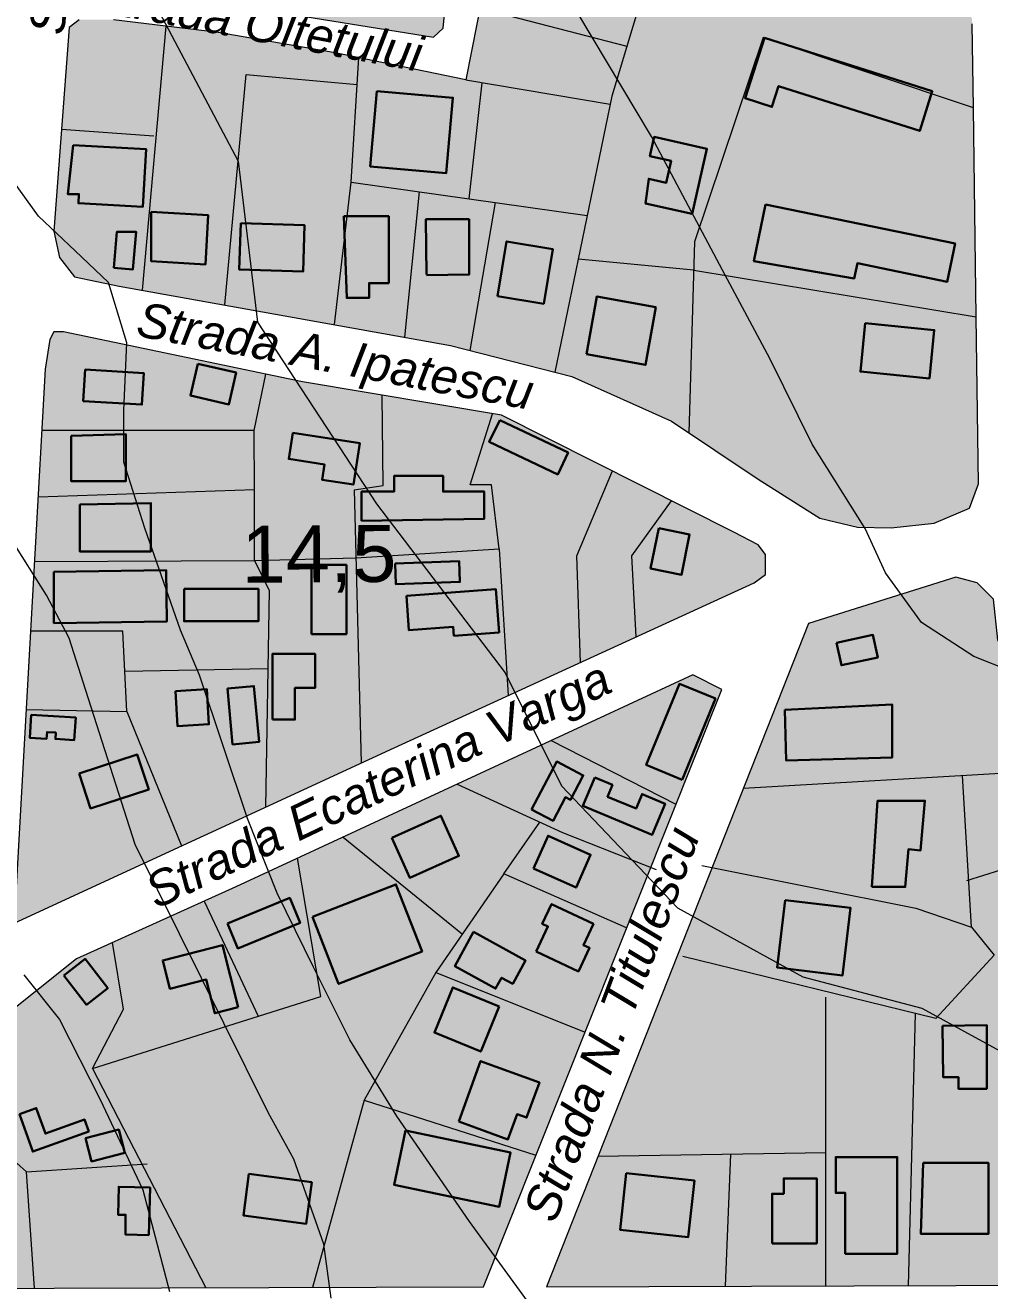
# Model space of a CAD drawing. Header units: metres. Extents: x 783184 to 1587399, y 282652 to 580595.
# Drawn here: x 788286.4 to 788472.5, y 290646.4 to 290890.7 of the extents above; entities that cross this region are included whole.
import ezdxf

# ---------------------------------------------------------------- set-up
doc = ezdxf.new("R2010")
doc.units = ezdxf.units.M
doc.header["$LTSCALE"] = 0.5
for name, color, linetype in [('cladiri', 18, 'CONTINUOUS'), ('curbe  de nivelI', 7, 'CONTINUOUS'), ('denumire strazi', 3, 'CONTINUOUS'), ('locuinte si functiuni complementare', 51, 'CONTINUOUS'), ('strazi', 7, 'CONTINUOUS'), ('zona unitati industriale depozite', 15, 'CONTINUOUS')]:
    doc.layers.add(name, color=color, linetype=linetype)
doc.layers.add('cote de nivel', color=1, linetype='CONTINUOUS', lineweight=211)
doc.layers.add('Limite proprietati', color=7, linetype='CONTINUOUS', lineweight=5)
doc.styles.add('arial', font='arial.ttf')
doc.styles.add('ARIAL_ITALIC', font='ariali.ttf')

msp = doc.modelspace()

# ---------------------------------------------------------------- hatches: boundary and pattern name
at = {"layer": 'cladiri', "linetype": 'ByBlock', "lineweight": 30}
h = msp.add_hatch(color=256, dxfattribs=at)
h.paths.add_polyline_path([(788402.66878, 290912.21858), (788386.81806, 290913.7216), (788385.85157, 290903.52917), (788401.70229, 290902.02615)])
h.paths.add_polyline_path([(788394.84814, 290901.15259), (788382.52262, 290902.53015), (788381.37062, 290892.22278), (788393.69614, 290890.84522)])
h.paths.add_polyline_path([(788429.06255, 290888.29493), (788425.34247, 290876.60505), (788430.5252, 290874.95574), (788431.80256, 290878.9697), (788459.03358, 290870.30396), (788461.4763, 290877.97988)])
h.paths.add_polyline_path([(788458.79877, 290917.49726), (788454.888, 290917.68336), (788455.05057, 290921.09972), (788450.02719, 290921.33877), (788449.9678, 290920.09067), (788441.90865, 290920.47418), (788441.52542, 290912.42065), (788447.28144, 290912.42065), (788447.28144, 290910.10424), (788458.44696, 290910.10424)])
h.paths.add_polyline_path([(788465.85766, 290848.55987), (788429.26602, 290856.0668), (788427.02836, 290845.15962), (788446.41337, 290841.81296), (788447.01418, 290844.74152), (788464.34489, 290841.18605)])
h.paths.add_polyline_path([(788461.8592, 290831.85085), (788448.53118, 290833.18274), (788447.59794, 290823.84388), (788460.92596, 290822.512)])
h.paths.add_polyline_path([(788417.96985, 290866.86239), (788407.81177, 290869.15575), (788406.96952, 290865.42517), (788411.06128, 290864.50139), (788410.11302, 290860.30125), (788406.72222, 290861.06678), (788406.10847, 290856.311), (788415.12795, 290854.27469)])
h.paths.add_polyline_path([(788408.08996, 290836.28994), (788396.72244, 290838.33393), (788394.71563, 290827.17321), (788406.08314, 290825.12921)])
h.paths.add_polyline_path([(788388.18588, 290847.48964), (788379.28338, 290848.95488), (788377.54663, 290838.4027), (788386.44913, 290836.93746)])
h.paths.add_polyline_path([(788372.05845, 290853.25906), (788363.72192, 290853.25906), (788363.86226, 290842.4615), (788372.05845, 290842.56803)])
h.paths.add_polyline_path([(788368.94588, 290876.70181), (788354.26904, 290878.00871), (788352.97358, 290863.46034), (788367.65042, 290862.15344)])
h.paths.add_polyline_path([(788356.55283, 290853.82233), (788347.86898, 290853.82233), (788348.42474, 290838.06348), (788352.73193, 290838.06348), (788352.73193, 290840.90978), (788356.55283, 290840.90978)])
h.paths.add_polyline_path([(788340.29665, 290852.08677), (788328.00033, 290852.5033), (788327.69684, 290843.544), (788339.99316, 290843.12746)])
h.paths.add_polyline_path([(788321.70627, 290854.0181), (788310.7054, 290854.65726), (788310.7054, 290845.13852), (788321.15509, 290844.5314)])
h.paths.add_polyline_path([(788307.76328, 290850.8224), (788304.05368, 290850.8224), (788303.44244, 290843.85935), (788307.12368, 290843.5362)])
h.paths.add_polyline_path([(788309.68202, 290866.80094), (788295.61109, 290867.56791), (788294.58778, 290858.11721), (788296.73248, 290858.11721), (788296.63497, 290856.3283), (788309.07423, 290855.65026)])
at = {"layer": 'cladiri', "lineweight": 30}
h = msp.add_hatch(color=0, dxfattribs=at)
h.paths.add_polyline_path([(788296.10811, 290757.01), (788287.50794, 290757.5563), (788287.22711, 290753.13539), (788290.49796, 290752.92762), (788290.58116, 290754.23743), (788292.26295, 290754.1306), (788292.18561, 290752.91313), (788295.83315, 290752.68144)])
h.paths.add_polyline_path([(788307.99729, 290749.87987), (788296.76481, 290746.19276), (788298.97033, 290739.47383), (788310.2028, 290743.16094)])
h.paths.add_polyline_path([(788321.42902, 290762.48946), (788315.36009, 290762.13626), (788315.75373, 290755.3722), (788321.82267, 290755.7254)])
h.paths.add_polyline_path([(788330.5183, 290763.08885), (788325.40856, 290762.61429), (788326.40884, 290751.84389), (788331.51858, 290752.31844)])
h.paths.add_polyline_path([(788342.3077, 290769.30464), (788334.08316, 290769.30464), (788334.08316, 290756.64666), (788338.41773, 290756.64666), (788338.41773, 290762.75357), (788342.3077, 290762.75357)])
h.paths.add_polyline_path([(788331.37007, 290781.8648), (788317.03538, 290781.8648), (788317.03538, 290775.63837), (788331.37007, 290775.63837)])
h.paths.add_polyline_path([(788313.5703, 290785.48866), (788291.91352, 290785.15323), (788291.91352, 290775.25518), (788313.72357, 290775.59298)])
h.paths.add_polyline_path([(788310.6214, 290798.45168), (788296.89274, 290798.15025), (788296.89274, 290789.10715), (788310.6214, 290789.10715)])
h.paths.add_polyline_path([(788305.79375, 290811.74079), (788295.23323, 290811.43934), (788295.23323, 290802.69767), (788305.79375, 290802.69767)])
h.paths.add_polyline_path([(788309.24395, 290823.55521), (788297.93157, 290824.22394), (788297.57168, 290818.13609), (788308.88407, 290817.46736)])
h.paths.add_polyline_path([(788327.08039, 290823.62533), (788319.67028, 290825.31744), (788318.27082, 290819.18889), (788325.68093, 290817.49679)])
h.paths.add_polyline_path([(788350.95115, 290810.03975), (788338.02906, 290812.03607), (788337.24506, 290806.96126), (788344.11548, 290805.89985), (788343.66043, 290802.9544), (788349.7121, 290802.01948)])
h.paths.add_polyline_path([(788374.99185, 290800.65132), (788367.02235, 290800.65132), (788367.02235, 290803.68937), (788357.58478, 290803.68937), (788357.58478, 290800.65132), (788351.29307, 290800.65132), (788351.29307, 290794.99426), (788374.99185, 290795.4133)])
h.paths.add_polyline_path([(788348.36286, 290786.488), (788341.61729, 290786.488), (788341.61729, 290773.15643), (788348.36286, 290773.15643)])
h.paths.add_polyline_path([(788370.13369, 290787.23792), (788357.77672, 290786.78407), (788357.92382, 290782.77882), (788370.28079, 290783.23267)])
h.paths.add_polyline_path([(788377.22081, 290781.79159), (788359.95736, 290780.52078), (788360.44496, 290773.89686), (788368.9942, 290774.52619), (788369.11999, 290772.81747), (788377.8342, 290773.45895)])
h.paths.add_polyline_path([(788414.62815, 290792.38696), (788408.66226, 290793.58127), (788407.10237, 290785.78923), (788413.06826, 290784.59492)])
h.paths.add_polyline_path([(788391.17266, 290808.20428), (788377.96348, 290814.48063), (788375.95582, 290810.25532), (788389.16501, 290803.97897)])
h = msp.add_hatch(color=0, dxfattribs=at)
h.paths.add_polyline_path([(788450.95299, 290768.62552), (788450.0207, 290772.98041), (788443.00703, 290771.47894), (788443.93932, 290767.12404)])
h.paths.add_polyline_path([(788453.72793, 290749.32729), (788453.72793, 290759.53732), (788433.00026, 290758.52224), (788433.28808, 290748.7267)])
h.paths.add_polyline_path([(788449.78721, 290724.30798), (788456.23827, 290724.30798), (788456.87164, 290731.58467), (788459.22542, 290731.37979), (788460.0582, 290740.94753), (788450.8976, 290740.94753)])
h.paths.add_polyline_path([(788475.78741, 290730.48498), (788485.46676, 290732.07024), (788483.85353, 290741.92041), (788474.17418, 290740.33515)])
h.paths.add_polyline_path([(788490.10524, 290723.71651), (788488.62834, 290729.99939), (788475.14071, 290726.8289), (788476.61761, 290720.54602)])
h.paths.add_polyline_path([(788481.48785, 290713.51285), (788484.32035, 290704.10502), (788495.90383, 290707.59256), (788493.07134, 290717.00039)])
h.paths.add_polyline_path([(788445.70378, 290720.27049), (788433.09476, 290721.7821), (788431.53276, 290708.75277), (788444.14178, 290707.24115)])
h.paths.add_polyline_path([(788471.97034, 290697.65016), (788463.42324, 290697.52966), (788463.56335, 290687.591), (788466.50579, 290687.591), (788466.50579, 290685.3513), (788471.97034, 290685.3513)])
h.paths.add_polyline_path([(788511.76221, 290656.14746), (788511.63514, 290658.3462), (788515.40932, 290658.56433), (788515.03394, 290665.05935), (788497.91862, 290664.07017), (788498.42108, 290655.37641)])
h.paths.add_polyline_path([(788493.39228, 290666.04853), (788485.18695, 290666.04853), (788485.18695, 290662.96128), (788480.09609, 290662.65704), (788480.66191, 290653.18914), (788493.39228, 290653.18914)])
h.paths.add_polyline_path([(788472.29432, 290657.31031), (788472.29432, 290671.01756), (788459.70537, 290671.01756), (788459.28101, 290657.31031)])
h.paths.add_polyline_path([(788454.7205, 290672.14975), (788442.83883, 290672.14975), (788442.83883, 290665.22549), (788444.67764, 290665.22549), (788444.67764, 290653.4966), (788454.7205, 290653.4966)])
h.paths.add_polyline_path([(788439.16116, 290668.05172), (788432.79594, 290668.05172), (788432.79594, 290665.08417), (788430.53277, 290665.08417), (788430.53277, 290655.47496), (788439.16116, 290655.47496)])
h.paths.add_polyline_path([(788415.53922, 290667.62777), (788402.38449, 290669.0409), (788401.21282, 290658.13381), (788414.36755, 290656.72068)])
h = msp.add_hatch(color=0, dxfattribs=at)
h.paths.add_polyline_path([(788419.59245, 290760.68597), (788412.66905, 290763.52587), (788406.24773, 290747.87134), (788413.17113, 290745.03143)])
h.paths.add_polyline_path([(788409.88177, 290740.3967), (788405.4322, 290742.24548), (788404.27366, 290739.45716), (788398.78603, 290741.73725), (788399.72904, 290744.00684), (788396.30095, 290745.4312), (788394.03, 290739.96558), (788407.39529, 290734.41234)])
h.paths.add_polyline_path([(788394.08044, 290745.8546), (788388.97196, 290748.52494), (788384.1204, 290739.24369), (788388.2542, 290737.08284), (788390.63145, 290741.63061), (788391.60612, 290741.12112)])
h.paths.add_polyline_path([(788395.51607, 290730.54993), (788387.31254, 290734.19242), (788384.49801, 290727.85361), (788392.70154, 290724.21112)])
h.paths.add_polyline_path([(788396.06287, 290717.17256), (788387.96483, 290721.01541), (788386.16258, 290717.21752), (788387.26801, 290716.69295), (788384.98503, 290711.88204), (788393.16526, 290708.00019), (788395.32163, 290712.5443), (788394.13401, 290713.10788)])
h.paths.add_polyline_path([(788382.93781, 290710.14546), (788372.92365, 290715.62279), (788369.30586, 290709.00841), (788377.18122, 290704.70091), (788378.3262, 290706.79428), (788380.465, 290705.62444)])
h.paths.add_polyline_path([(788377.86, 290701.25195), (788368.90787, 290704.90701), (788365.35194, 290696.19767), (788374.30407, 290692.54261)])
h.paths.add_polyline_path([(788385.61934, 290686.58865), (788374.28174, 290690.69574), (788370.04486, 290678.99983), (788379.53603, 290675.56163), (788381.30215, 290680.43702), (788383.14858, 290679.76814)])
h.paths.add_polyline_path([(788380.05003, 290673.0349), (788359.76824, 290677.26437), (788357.58615, 290666.80049), (788377.86794, 290662.57101)])
h.paths.add_polyline_path([(788366.61656, 290738.06223), (788357.15534, 290733.80489), (788360.63793, 290726.06541), (788370.09916, 290730.32275)])
h.paths.add_polyline_path([(788357.93691, 290724.82204), (788341.81442, 290718.56215), (788346.84512, 290705.60546), (788362.96761, 290711.86535)])
h.paths.add_polyline_path([(788341.68545, 290667.29885), (788329.54318, 290668.908), (788328.48249, 290660.90431), (788340.62476, 290659.29516)])
h.paths.add_polyline_path([(788339.4179, 290717.37569), (788337.43954, 290722.21322), (788325.40045, 290717.28971), (788327.37881, 290712.45218)])
h.paths.add_polyline_path([(788324.42237, 290713.08329), (788312.90151, 290710.12442), (788314.30084, 290704.67587), (788321.28012, 290706.46834), (788322.96098, 290699.92363), (788327.50256, 290701.09003)])
h.paths.add_polyline_path([(788297.91386, 290710.42324), (788293.79995, 290707.24799), (788298.17971, 290701.57349), (788302.29362, 290704.74874)])
h.paths.add_polyline_path([(788310.48284, 290666.268), (788304.42156, 290666.41597), (788304.28994, 290661.02451), (788305.7521, 290661.02451), (788305.7521, 290657.18489), (788310.25841, 290657.07488)])
h.paths.add_polyline_path([(788304.41199, 290677.46439), (788298.00959, 290675.82134), (788299.16322, 290671.32606), (788305.56562, 290672.96911)])
h.paths.add_polyline_path([(788298.64104, 290677.09545), (788297.81378, 290679.40185), (788290.26051, 290676.69262), (788288.48932, 290681.63068), (788285.23093, 290680.46195), (788287.82938, 290673.2175)])
h.paths.add_polyline_path([(788280.75705, 290673.41857), (788270.4508, 290678.5667), (788266.6777, 290671.01318), (788273.28347, 290667.7135), (788272.19012, 290665.52469), (788275.89061, 290663.67624)])
h.paths.add_polyline_path([(788285.66868, 290654.51655), (788277.88405, 290657.97083), (788275.02375, 290651.52478), (788281.70259, 290648.56118), (788282.17269, 290649.6206), (788283.27848, 290649.12993)])
h.paths.add_polyline_path([(788274.77839, 290654.17173), (788269.23667, 290657.43921), (788266.37636, 290652.58806), (788271.91809, 290649.32058)])
h.paths.add_polyline_path([(788266.64663, 290662.22219), (788261.0728, 290664.76945), (788259.33219, 290660.9607), (788264.90601, 290658.41344)])
at = {"layer": 'locuinte si functiuni complementare', "linetype": 'ByBlock', "lineweight": 5}
for points in [[(788469.95739, 290834.42456), (788415.42267, 290843.41419), (788415.58596, 290848.85639), (788428.80001, 290888.3602), (788469.41081, 290874.77586), (788469.19113, 290890.99337), (788462.26991, 290970.31483), (788460.33228, 290974.48425), (788456.90406, 290975.67553), (788403.01607, 290974.56657), (788309.35353, 290959.02818), (788303.18351, 290957.28614), (788299.60321, 290952.87072), (788296.06166, 290900.88745), (788298.37684, 290899.133), (788365.16542, 290888.4378), (788367.04118, 290890.12433), (788367.97906, 290899.30656), (788369.47965, 290910.36271), (788369.47965, 290914.29794), (788371.35535, 290920.29447), (788372.48084, 290923.48014), (788374.50212, 290927.51879), (788382.40815, 290922.94333), (788380.65687, 290921.19375), (788378.49037, 290916.59441), (788376.86554, 290907.93679), (788371.43392, 290880.14037), (788346.21546, 290885.40925), (788323.60264, 290889.33224), (788303.38543, 290891.77183), (788296.75053, 290891.77183), (788294.85486, 290890.28381), (788291.89779, 290850.93535), (788293.00086, 290845.86612), (788295.86881, 290842.11929), (788304.47282, 290840.35611), (788368.45098, 290828.89525), (788391.91601, 290822.88298), (788411.10944, 290814.28735), (788427.87614, 290803.04689), (788439.76345, 290795.53163), (788447.04107, 290793.79538), (788453.55829, 290793.68686), (788461.81349, 290794.55501), (788468.65664, 290797.48492), (788470.39456, 290802.15109)], [(788427.07067, 290783.06809), (788429.28707, 290784.63112), (788429.28707, 290788.53865), (788427.85295, 290790.36219), (788423.15932, 290792.83696), (788378.28648, 290815.41827), (788339.91328, 290821.82555), (788293.72955, 290831.47728), (788291.90422, 290831.47728), (788291.122, 290830.04453), (788290.20934, 290824.31347), (788284.26038, 290717.34824), (788357.61088, 290751.21028)]]:
    msp.add_hatch(color=256, dxfattribs=at).paths.add_polyline_path(points)
at = {"layer": 'locuinte si functiuni complementare', "lineweight": 30}
h = msp.add_hatch(color=51, dxfattribs=at)
h.paths.add_polyline_path([(788535.96029, 290623.84759), (788535.08507, 290623.75215), (788533.33748, 290623.05377), (788482.1035, 290498.02636), (788480.71988, 290487.07517), (788617.03243, 290412.69695), (788619.60999, 290413.98448)])
h.paths.add_polyline_path([(788528.96417, 290629.16601), (788529.17694, 290634.26636), (788526.19882, 290635.96646), (788383.01421, 290636.03367), (788353.3326, 290557.5026), (788354.3019, 290554.25657), (788356.55586, 290552.07076), (788466.90709, 290494.30569), (788471.81998, 290496.57098)])
h.paths.add_polyline_path([(788492.21735, 290736.85724), (788484.5093, 290748.40817), (788478.20271, 290762.75932), (788474.13919, 290772.00616), (788473.29756, 290779.91068), (788470.14423, 290783.06093), (788466.00605, 290784.15835), (788437.56082, 290775.2098), (788386.97969, 290647.11949), (788525.41875, 290647.52784)])
h.paths.add_polyline_path([(788420.81814, 290762.45151), (788415.22014, 290765.24782), (788327.05155, 290724.35201), (788296.27461, 290710.46592), (788280.56258, 290697.9575), (788270.25158, 290683.97748), (788264.85055, 290673.18591), (788250.46833, 290646.71684), (788374.81782, 290647.08362)])
h.paths.add_polyline_path([(788370.51354, 290636.28858), (788246.17966, 290638.82396), (788243.46391, 290633.82588), (788238.64973, 290624.96585), (788236.93935, 290621.40819), (788236.71329, 290618.82749), (788339.05302, 290563.81915), (788342.14602, 290565.14341)])
at = {"layer": 'zona unitati industriale depozite', "linetype": 'ByBlock', "lineweight": 5}
msp.add_hatch(color=256, dxfattribs=at).paths.add_polyline_path([(788469.41081, 290874.77586), (788428.80001, 290888.3602), (788415.58596, 290848.85639), (788415.42267, 290843.41419), (788469.95739, 290834.42456)])

# ---------------------------------------------------------------- linework, layer by layer
at = {"layer": 'cladiri', "linetype": 'ByBlock', "lineweight": 30}
for points in [[(788429.06255, 290888.29493), (788461.4763, 290877.97988), (788459.03358, 290870.30396), (788431.80256, 290878.9697), (788430.5252, 290874.95574), (788425.34247, 290876.60505), (788429.06255, 290888.29493)], [(788354.26904, 290878.00871), (788368.94588, 290876.70181), (788367.65042, 290862.15344), (788352.97358, 290863.46034), (788354.26904, 290878.00871)], [(788415.12795, 290854.27469), (788417.96985, 290866.86239), (788407.81177, 290869.15575), (788406.96952, 290865.42517), (788411.06128, 290864.50139), (788410.11302, 290860.30125), (788406.72222, 290861.06678), (788406.10847, 290856.311), (788415.12795, 290854.27469)], [(788295.61109, 290867.56791), (788309.68202, 290866.80094), (788309.07423, 290855.65026), (788296.63497, 290856.3283), (788296.73248, 290858.11721), (788294.58778, 290858.11721), (788295.61109, 290867.56791)], [(788429.26602, 290856.0668), (788465.85766, 290848.55987), (788464.34489, 290841.18605), (788447.01418, 290844.74152), (788446.41337, 290841.81296), (788427.02836, 290845.15962), (788429.26602, 290856.0668)], [(788310.7054, 290854.65726), (788321.70627, 290854.0181), (788321.15509, 290844.5314), (788310.7054, 290845.13852), (788310.7054, 290854.65726)], [(788347.86898, 290853.82233), (788348.42474, 290838.06348), (788352.73193, 290838.06348), (788352.73193, 290840.90978), (788356.55283, 290840.90978), (788356.55283, 290853.82233), (788347.86898, 290853.82233)], [(788328.00033, 290852.5033), (788340.29665, 290852.08677), (788339.99316, 290843.12746), (788327.69684, 290843.544), (788328.00033, 290852.5033)], [(788363.86088, 290842.56803), (788363.72192, 290853.25906), (788372.05845, 290853.25906), (788372.05845, 290842.56803), (788363.86226, 290842.4615)], [(788377.54663, 290838.4027), (788379.28338, 290848.95488), (788388.18588, 290847.48964), (788386.44913, 290836.93746), (788377.54663, 290838.4027)], [(788394.71563, 290827.17321), (788396.72244, 290838.33393), (788408.08996, 290836.28994), (788406.08314, 290825.12921), (788394.71563, 290827.17321)], [(788448.53118, 290833.18274), (788461.8592, 290831.85085), (788460.92596, 290822.512), (788447.59794, 290823.84388), (788448.53118, 290833.18274)]]:
    msp.add_lwpolyline(points, dxfattribs=at)
msp.add_lwpolyline([(788303.44244, 290843.85935), (788304.05368, 290850.8224), (788307.76328, 290850.8224), (788307.12368, 290843.5362), (788303.44244, 290843.85935)], close=True, dxfattribs=at)
at = {"layer": 'cladiri', "color": 0, "lineweight": 30}
for points in [[(788297.93157, 290824.22394), (788309.24395, 290823.55521), (788308.88407, 290817.46736), (788297.57168, 290818.13609), (788297.93157, 290824.22394)], [(788319.67028, 290825.31744), (788327.08039, 290823.62533), (788325.68093, 290817.49679), (788318.27082, 290819.18889), (788319.67028, 290825.31744)], [(788377.96348, 290814.48063), (788391.17266, 290808.20428), (788389.16501, 290803.97897), (788375.95582, 290810.25532), (788377.96348, 290814.48063)], [(788338.02906, 290812.03607), (788350.95115, 290810.03975), (788349.7121, 290802.01948), (788343.66043, 290802.9544), (788344.11548, 290805.89985), (788337.24506, 290806.96126), (788338.02906, 290812.03607)], [(788295.23323, 290811.43934), (788305.79375, 290811.74079), (788305.79375, 290802.69767), (788295.23323, 290802.69767), (788295.23323, 290811.43934)], [(788351.29307, 290794.99426), (788374.99185, 290795.4133), (788374.99185, 290800.65132), (788367.02235, 290800.65132), (788367.02235, 290803.68937), (788357.58478, 290803.68937), (788357.58478, 290800.65132), (788351.29307, 290800.65132), (788351.29307, 290794.99426)], [(788296.89274, 290798.15025), (788310.6214, 290798.45168), (788310.6214, 290789.10715), (788296.89274, 290789.10715), (788296.89274, 290798.15025)], [(788408.66226, 290793.58127), (788407.10237, 290785.78923), (788413.06826, 290784.59492), (788414.62815, 290792.38696), (788408.66226, 290793.58127)], [(788291.91352, 290785.15323), (788313.5703, 290785.48866), (788313.72357, 290775.59298), (788291.91352, 290775.25518), (788291.91352, 290785.15323)], [(788341.61729, 290773.15643), (788341.61729, 290786.488), (788348.36286, 290786.488), (788348.36286, 290773.15643), (788341.61729, 290773.15643)], [(788357.77672, 290786.78407), (788370.13369, 290787.23792), (788370.28079, 290783.23267), (788357.92382, 290782.77882), (788357.77672, 290786.78407)], [(788317.03538, 290781.8648), (788331.37007, 290781.8648), (788331.37007, 290775.63837), (788317.03538, 290775.63837), (788317.03538, 290781.8648)], [(788359.95736, 290780.52078), (788377.22081, 290781.79159), (788377.8342, 290773.45895), (788369.11999, 290772.81747), (788368.9942, 290774.52619), (788360.44496, 290773.89686), (788359.95736, 290780.52078)], [(788443.00703, 290771.47894), (788450.0207, 290772.98041), (788450.95299, 290768.62552), (788443.93932, 290767.12404), (788443.00703, 290771.47894)], [(788334.08316, 290756.64666), (788334.08316, 290769.30464), (788342.3077, 290769.30464), (788342.3077, 290762.75357), (788338.41773, 290762.75357), (788338.41773, 290756.64666), (788334.08316, 290756.64666)], [(788413.17113, 290745.03143), (788419.59245, 290760.68597), (788412.66905, 290763.52587), (788406.24773, 290747.87134), (788413.17113, 290745.03143)], [(788315.36009, 290762.13626), (788315.75373, 290755.3722), (788321.82267, 290755.7254), (788321.42902, 290762.48946), (788315.36009, 290762.13626)], [(788325.40856, 290762.61429), (788326.40884, 290751.84389), (788331.51858, 290752.31844), (788330.5183, 290763.08885), (788325.40856, 290762.61429)], [(788433.00026, 290758.52224), (788453.72793, 290759.53732), (788453.72793, 290749.32729), (788433.28808, 290748.7267), (788432.99984, 290758.53634)], [(788287.50794, 290757.5563), (788296.10811, 290757.01), (788295.83315, 290752.68144), (788292.18561, 290752.91313), (788292.26295, 290754.1306), (788290.58116, 290754.23743), (788290.49796, 290752.92762), (788287.22711, 290753.13539), (788287.50794, 290757.5563)], [(788296.76481, 290746.19276), (788307.99729, 290749.87987), (788310.2028, 290743.16094), (788298.97033, 290739.47383), (788296.76481, 290746.19276)], [(788384.1204, 290739.24369), (788388.97196, 290748.52494), (788394.08044, 290745.8546), (788391.60612, 290741.12112), (788390.63145, 290741.63061), (788388.2542, 290737.08284), (788384.1204, 290739.24369)], [(788396.30095, 290745.4312), (788394.03, 290739.96558), (788407.39529, 290734.41234), (788409.88177, 290740.3967), (788405.4322, 290742.24548), (788404.27366, 290739.45716), (788398.78603, 290741.73725), (788399.72904, 290744.00684), (788396.30095, 290745.4312)], [(788449.78721, 290724.30798), (788450.8976, 290740.94753), (788460.0582, 290740.94753), (788459.22542, 290731.37979), (788456.87164, 290731.58467), (788456.23827, 290724.30798), (788449.78721, 290724.30798)], [(788357.15534, 290733.80489), (788360.63793, 290726.06541), (788370.09916, 290730.32275), (788366.61656, 290738.06223), (788357.15534, 290733.80489)], [(788384.49801, 290727.85361), (788392.70154, 290724.21112), (788395.51607, 290730.54993), (788387.31254, 290734.19242), (788384.49801, 290727.85361)], [(788341.81442, 290718.56215), (788357.93691, 290724.82204), (788362.96761, 290711.86535), (788346.84512, 290705.60546), (788341.81442, 290718.56215)], [(788325.40045, 290717.28971), (788337.43954, 290722.21322), (788339.4179, 290717.37569), (788327.37881, 290712.45218), (788325.40045, 290717.28971)], [(788433.09476, 290721.7821), (788445.70378, 290720.27049), (788444.14178, 290707.24115), (788431.53276, 290708.75277), (788433.09476, 290721.7821)], [(788384.98503, 290711.88204), (788393.16526, 290708.00019), (788395.32163, 290712.5443), (788394.13401, 290713.10788), (788396.06287, 290717.17256), (788387.96483, 290721.01541), (788386.16258, 290717.21752), (788387.26801, 290716.69295), (788384.98503, 290711.88204)], [(788372.92365, 290715.62279), (788382.93781, 290710.14546), (788380.465, 290705.62444), (788378.3262, 290706.79428), (788377.18122, 290704.70091), (788369.30586, 290709.00841), (788372.92365, 290715.62279)], [(788327.50256, 290701.09003), (788324.42237, 290713.08329), (788312.90151, 290710.12442), (788314.30084, 290704.67587), (788321.28012, 290706.46834), (788322.96098, 290699.92363), (788327.50256, 290701.09003)], [(788293.79995, 290707.24799), (788298.17971, 290701.57349), (788302.29362, 290704.74874), (788297.91386, 290710.42324), (788293.79995, 290707.24799)], [(788377.86, 290701.25195), (788374.30407, 290692.54261), (788365.35194, 290696.19767), (788368.90787, 290704.90701), (788377.86, 290701.25195)], [(788463.42324, 290697.52966), (788463.56335, 290687.591), (788466.50579, 290687.591), (788466.50579, 290685.3513), (788471.97034, 290685.3513), (788471.97034, 290697.65016), (788463.42324, 290697.52966)], [(788370.04486, 290678.99983), (788374.28174, 290690.69574), (788385.61934, 290686.58865), (788383.14858, 290679.76814), (788381.30215, 290680.43702), (788379.53603, 290675.56163), (788370.04486, 290678.99983)], [(788285.23093, 290680.46195), (788287.82938, 290673.2175), (788298.64104, 290677.09545), (788297.81378, 290679.40185), (788290.26051, 290676.69262), (788288.48932, 290681.63068), (788285.23093, 290680.46195)], [(788298.00959, 290675.82134), (788304.41199, 290677.46439), (788305.56562, 290672.96911), (788299.16322, 290671.32606), (788298.00959, 290675.82134)], [(788359.76824, 290677.26437), (788380.05003, 290673.0349), (788377.86794, 290662.57101), (788357.58615, 290666.80049), (788359.76824, 290677.26437)], [(788444.67764, 290653.4966), (788444.67764, 290665.22549), (788442.83883, 290665.22549), (788442.83883, 290672.14975), (788454.7205, 290672.14975), (788454.7205, 290653.4966), (788444.67764, 290653.4966)], [(788459.70537, 290671.01756), (788459.28101, 290657.31031), (788472.29432, 290657.31031), (788472.29432, 290671.01756), (788459.70537, 290671.01756)], [(788329.54318, 290668.908), (788341.68545, 290667.29885), (788340.62476, 290659.29516), (788328.48249, 290660.90431), (788329.54318, 290668.908)], [(788402.38449, 290669.0409), (788415.53922, 290667.62777), (788414.36755, 290656.72068), (788401.21282, 290658.13381), (788402.38449, 290669.0409)], [(788430.53277, 290655.47496), (788430.53277, 290665.08417), (788432.79594, 290665.08417), (788432.79594, 290668.05172), (788439.16116, 290668.05172), (788439.16116, 290655.47496), (788430.53277, 290655.47496)], [(788310.25841, 290657.07488), (788310.48284, 290666.268), (788304.42156, 290666.41597), (788304.28994, 290661.02451), (788305.7521, 290661.02451), (788305.7521, 290657.18489), (788310.25841, 290657.07488)]]:
    msp.add_lwpolyline(points, dxfattribs=at)
at = {"layer": 'curbe  de nivelI', "color": 21, "lineweight": 5}
for points in [[(788256.68658, 291117.31321), (788248.81901, 291085.2546), (788250.6346, 291039.28377), (788260.92302, 290987.26411), (788274.23736, 290950.97134), (788291.78814, 290927.38102), (788310.54938, 290896.53218), (788327.49496, 290864.47354), (788331.17843, 290833.38439), (788354.17599, 290798.30138), (788378.9892, 290765.63788), (788389.88281, 290743.86223), (788412.27517, 290720.27191), (788436.48312, 290706.96455), (788459.48074, 290700.91576), (788484.89908, 290687.00354), (788510.31749, 290678.53521), (788547.83984, 290673.09132), (788581.73101, 290660.99373), (788615.01698, 290649.501), (788641.04059, 290640.42781)], [(788483.76199, 290763.18483), (788469.45765, 290768.84692), (788459.40219, 290775.35828), (788452.46246, 290784.9838), (788448.49351, 290793.53523), (788438.29639, 290809.81368), (788430.08201, 290826.37523), (788421.00054, 290843.43384), (788407.26274, 290869.19625), (788378.6269, 290917.24829), (788351.2722, 290965.70378), (788341.16993, 290991.97653), (788332.10549, 291014.89205), (788329.79201, 291027.23304), (788326.94824, 291052.45786), (788327.126, 291071.2877), (788327.12522, 291086.10763), (788329.43579, 291100.67409), (788334.76781, 291113.64182)], [(788383.81392, 290643.59774), (788372.15129, 290659.72131), (788358.11045, 290680.03284), (788349.0578, 290694.80486), (788342.03738, 290708.83824), (788334.99362, 290723.13866), (788329.26643, 290737.5414), (788320.02906, 290765.2389), (788316.33409, 290773.91745), (788309.47541, 290793.58202), (788305.41095, 290806.32289), (788305.41095, 290816.29398), (788305.96523, 290829.40414), (788302.45499, 290841.03712), (788295.98885, 290847.13056), (788288.93741, 290853.85378), (788282.84071, 290862.34769), (788274.15756, 290879.88946), (788268.98465, 290894.10752)], [(788345.43954, 290644.914), (788344.0265, 290655.32993), (788338.19754, 290671.74832), (788333.25175, 290680.75194), (788307.61486, 290732.54159), (788298.05646, 290762.28028), (788294.87707, 290772.34316), (788290.46115, 290780.64064), (788283.57239, 290791.5862), (788274.01679, 290798.16913), (788267.83452, 290806.46661), (788252.29066, 290823.41461), (788226.83302, 290849.42217), (788215.5284, 290857.71964), (788204.17149, 290865.88592), (788193.0435, 290872.59452), (788184.3884, 290875.59571), (788177.14633, 290877.89077), (788170.25758, 290877.89077), (788163.89869, 290877.18458), (788157.53986, 290874.88955), (788153.47724, 290871.53527)], [(788286.11806, 290707.37812), (788292.97037, 290698.74996), (788300.75736, 290683.4354), (788309.07589, 290665.80954), (788314.23332, 290646.18827)]]:
    msp.add_lwpolyline(points, dxfattribs=at)
at = {"layer": 'Limite proprietati', "color": 0, "lineweight": 5}
for p, q in [((788330.54447, 290812.44904), (788332.81408, 290823.30918)), ((788355.4627, 290801.81533), (788355.30185, 290819.25608)), ((788372.26961, 290801.98882), (788376.55506, 290815.70737)), ((788330.54447, 290812.44904), (788289.54949, 290812.44904)), ((788330.59579, 290800.99368), (788330.54447, 290812.44904)), ((788392.84395, 290788.25378), (788399.71171, 290804.63648)), ((788330.59579, 290800.99368), (788288.834, 290799.58419)), ((788330.65687, 290787.36011), (788330.59579, 290800.99368)), ((788349.84433, 290800.97206), (788355.4627, 290801.81533)), ((788349.84433, 290800.97206), (788351.24835, 290748.27303)), ((788376.35391, 290801.98882), (788372.26961, 290801.98882)), ((788377.84077, 290789.58593), (788376.35391, 290801.98882)), ((788403.46316, 290788.25378), (788411.1076, 290798.90173)), ((788330.65687, 290787.36011), (788350.19311, 290787.8806)), ((788350.19311, 290787.8806), (788377.84077, 290789.58593)), ((788377.84077, 290789.58593), (788379.58613, 290761.28925)), ((788393.53402, 290767.68647), (788392.84395, 290788.25378)), ((788404.33152, 290772.63875), (788403.46316, 290788.25378)), ((788288.14356, 290787.16966), (788330.65687, 290787.36011)), ((788330.65687, 290787.36011), (788333.47999, 290781.5803)), ((788333.47999, 290781.5803), (788332.77018, 290739.74264)), ((788305.19349, 290773.73662), (788287.39647, 290773.73662)), ((788305.96438, 290758.17963), (788305.19349, 290773.73662)), ((788305.57893, 290765.95813), (788333.22397, 290766.4899)), ((788286.55357, 290758.58085), (788305.96438, 290758.17963)), ((788305.96438, 290758.17963), (788316.53339, 290732.24697)), ((788387.92105, 290752.58551), (788411.98336, 290740.29407)), ((788424.99322, 290743.38395), (788485.4948, 290746.93135)), ((788369.73531, 290744.15029), (788390.11103, 290734.83481)), ((788469.02663, 290716.52879), (788467.30656, 290745.86491)), ((788378.77811, 290726.87348), (788385.70626, 290736.84861)), ((788347.71836, 290733.93803), (788370.76701, 290715.22504)), ((788390.11103, 290734.83481), (788408.19279, 290727.6871)), ((788468.16659, 290725.55778), (788493.41828, 290733.62612)), ((788343.42809, 290703.18604), (788338.95837, 290729.87482)), ((788378.77811, 290726.87348), (788365.63958, 290707.76956)), ((788402.46772, 290716.42903), (788378.77811, 290726.87348)), ((788416.99857, 290728.4861), (788458.27906, 290720.18919)), ((788320.88161, 290721.56822), (788331.32947, 290699.36611)), ((788458.27906, 290720.18919), (788469.02663, 290716.52879)), ((788469.02663, 290716.52879), (788473.42336, 290711.1602)), ((788305.36411, 290700.69361), (788303.20355, 290713.59215)), ((788462.18287, 290698.9411), (788413.33024, 290710.89841)), ((788473.42336, 290711.1602), (788462.18287, 290698.9411)), ((788365.63958, 290707.76956), (788351.82848, 290683.17143)), ((788365.63958, 290707.76956), (788394.43669, 290696.28736)), ((788299.33818, 290689.26544), (788343.42809, 290703.18604)), ((788440.93347, 290647.27864), (788440.93347, 290703.03632)), ((788299.33818, 290689.26544), (788305.36411, 290700.69361)), ((788456.895, 290647.32572), (788458.22246, 290699.91046)), ((788299.33818, 290689.26544), (788321.24521, 290646.9256)), ((788286.63094, 290669.29306), (788270.25158, 290683.97748)), ((788351.82848, 290683.17143), (788341.80454, 290646.98624)), ((788351.82848, 290683.17143), (788384.95488, 290672.50718)), ((788396.93378, 290672.32697), (788440.93347, 290673.02103)), ((788421.52884, 290647.2214), (788422.60291, 290672.73188)), ((788286.63094, 290669.29306), (788309.90041, 290670.88116)), ((788288.16414, 290646.82802), (788286.63094, 290669.29306))]:
    msp.add_line(p, q, dxfattribs=at)
at = {"layer": 'Limite proprietati', "linetype": 'ByBlock', "lineweight": 5}
for points in [[(788406.89843, 290944.25269), (788408.91981, 290913.92119), (788408.91981, 290911.08259), (788406.48505, 290899.93092), (788399.58642, 290877.01932), (788388.58712, 290823.73592)], [(788374.14973, 290894.03858), (788402.48649, 290886.65098)], [(788313.49404, 290890.55204), (788308.95354, 290839.55344)], [(788469.41081, 290874.77586), (788428.80001, 290888.3602), (788415.58596, 290848.85639), (788414.48095, 290812.02708)], [(788346.05698, 290832.90685), (788349.26009, 290860.39511), (788350.76132, 290884.45949)], [(788324.90561, 290836.69584), (788329.02063, 290881.22085), (788350.43581, 290879.24166)], [(788371.43392, 290880.14037), (788399.26036, 290875.43977)], [(788372.04423, 290857.18262), (788374.60581, 290879.60455)], [(788311.22379, 290869.30367), (788293.37632, 290870.60958)], [(788349.26009, 290860.39511), (788394.82837, 290853.97013)], [(788359.65791, 290830.47042), (788362.49177, 290858.52948)], [(788372.28046, 290827.91405), (788377.14105, 290856.46399)], [(788415.42267, 290843.41419), (788393.08905, 290845.5444)], [(788415.42267, 290843.41419), (788469.95739, 290834.42456)]]:
    msp.add_lwpolyline(points, dxfattribs=at)
at = {"layer": 'strazi', "color": 0, "lineweight": 20}
for points in [[(788376.86554, 290907.93679), (788371.43392, 290880.14037), (788346.21546, 290885.40925), (788323.60264, 290889.33224), (788303.38543, 290891.77183)], [(788331.50796, 290893.82755), (788365.16542, 290888.4378), (788367.04118, 290890.12433), (788367.97906, 290899.30656)], [(788296.75053, 290891.77183), (788294.85486, 290890.28381), (788291.89779, 290850.93535), (788293.00086, 290845.86612), (788295.86881, 290842.11929), (788304.47282, 290840.35611), (788368.45098, 290828.89525), (788391.91601, 290822.88298), (788411.10944, 290814.28735), (788427.87614, 290803.04689), (788439.76345, 290795.53163), (788447.04107, 290793.79538), (788453.55829, 290793.68686), (788461.81349, 290794.55501), (788468.65664, 290797.48492), (788470.39456, 290802.15109), (788469.95739, 290834.42456), (788469.41081, 290874.77586), (788469.19113, 290890.99337)], [(788284.26038, 290717.34824), (788357.61088, 290751.21028), (788427.07067, 290783.06809), (788429.28707, 290784.63112), (788429.28707, 290788.53865), (788427.85295, 290790.36219), (788423.15932, 290792.83696), (788378.28648, 290815.41827), (788339.91328, 290821.82555), (788293.72955, 290831.47728), (788291.90422, 290831.47728), (788291.122, 290830.04453), (788290.20934, 290824.31347), (788284.26038, 290717.34824)], [(788374.81782, 290647.08362), (788420.81814, 290762.45151), (788415.22014, 290765.24782), (788327.05155, 290724.35201), (788296.27461, 290710.46592), (788280.56258, 290697.9575), (788270.25158, 290683.97748), (788264.85055, 290673.18591), (788250.46833, 290646.71684), (788374.81782, 290647.08362)]]:
    msp.add_lwpolyline(points, dxfattribs=at)
msp.add_lwpolyline([(788386.97969, 290647.11949), (788525.41875, 290647.52784), (788492.21735, 290736.85724), (788484.5093, 290748.40817), (788478.20271, 290762.75932), (788474.13919, 290772.00616), (788473.29756, 290779.91068), (788470.14423, 290783.06093), (788466.00605, 290784.15835), (788437.56082, 290775.2098), (788386.97969, 290647.11949)], close=True, dxfattribs=at)

# ---------------------------------------------------------------- texts
at = {"layer": 'cote de nivel', "color": 32, "lineweight": 30, "style": 'arial'}
msp.add_text('14,5', height=11, rotation=0.3467557, dxfattribs=at).set_placement((788328.14177, 290783.05852))
at = {"layer": 'denumire strazi', "color": 0, "lineweight": 30, "style": 'ARIAL_ITALIC'}
for s, rotation, p in [('Strada Oltului', 85.4903085, (788293.8782, 290888.68987)), ('Strada Oltetului', 349.3451357, (788298.44049, 290893.71791)), ('Strada A. Ipatescu', 349.3451357, (788307.52012, 290830.77068)), ('Strada Ecaterina Varga', 25.4946263, (788311.65328, 290719.97179)), ('Strada N. Titulescu', 69.5149679, (788388.64208, 290659.16213))]:
    msp.add_text(s, height=6.75, rotation=rotation, dxfattribs=at).set_placement(p)

doc.saveas('drawing.dxf')
